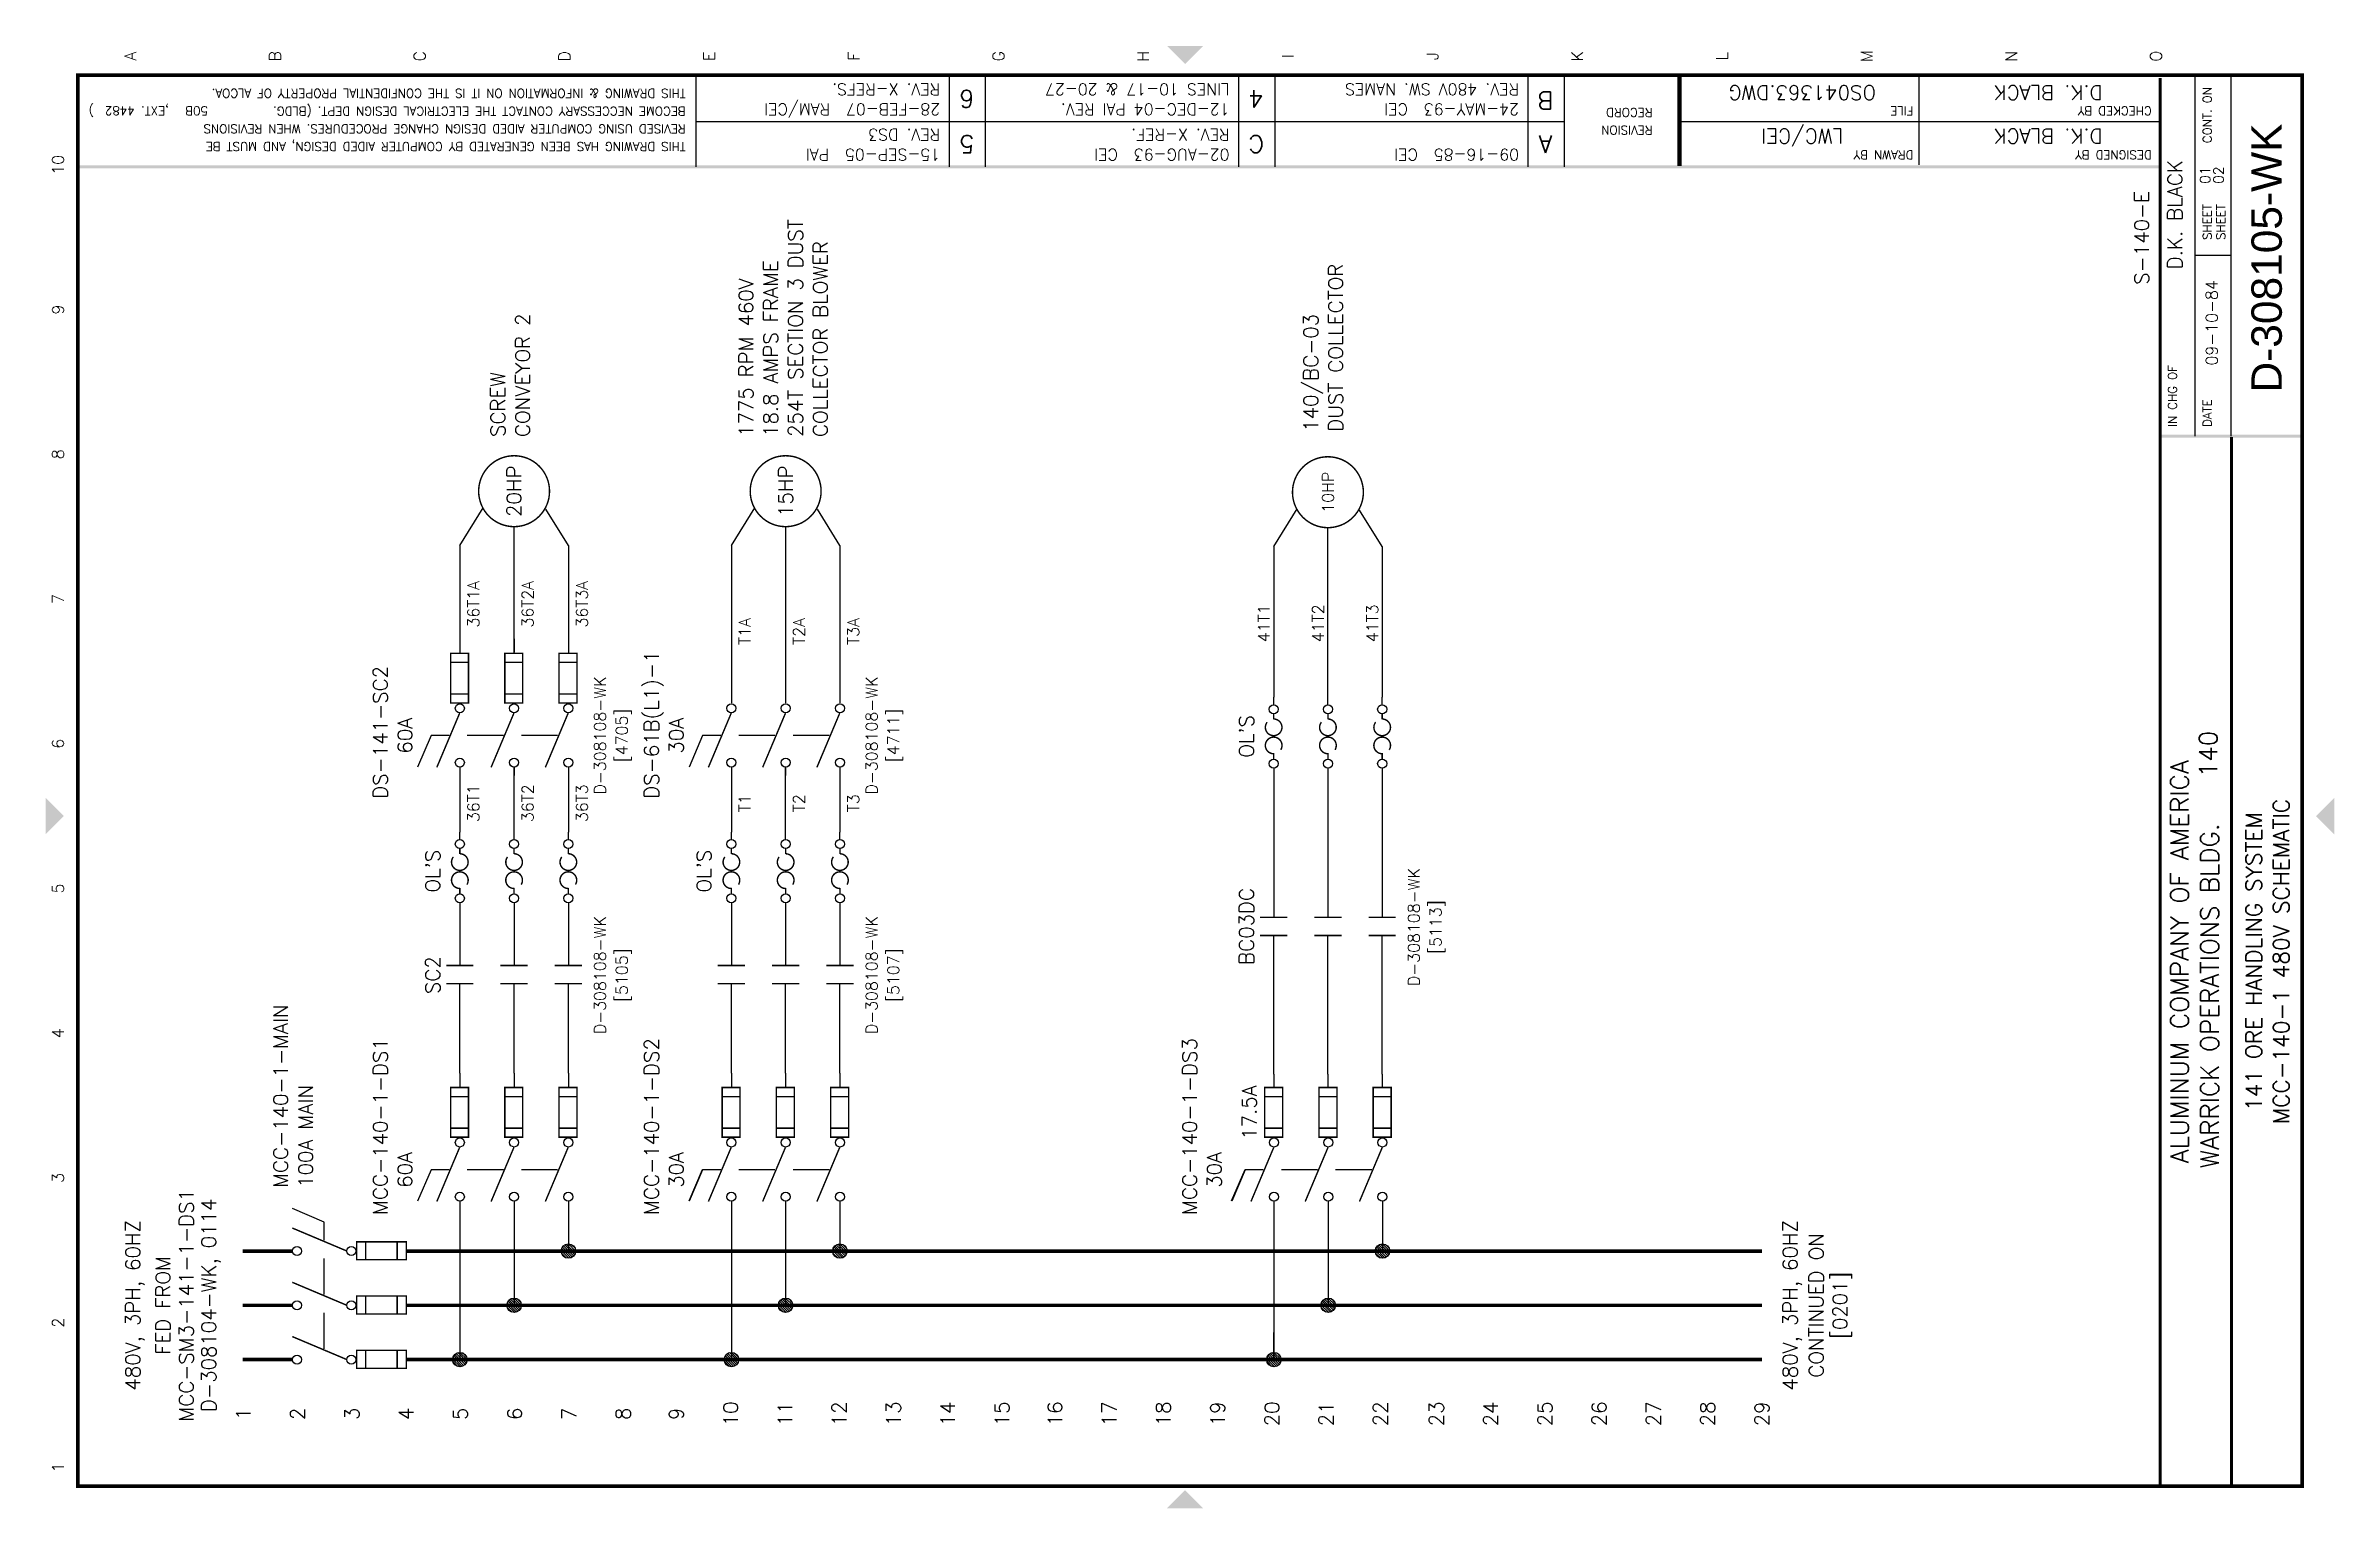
# Model space of a CAD drawing. Extents: x -0.2 to 15.6, y -0.8 to 9.3.
import ezdxf
from ezdxf.enums import TextEntityAlignment as Align

# ---------------------------------------------------------------- set-up
doc = ezdxf.new("R2010")
doc.units = 0
doc.header["$MEASUREMENT"] = 0
doc.linetypes.add('HIDDEN', pattern=[0.375, 0.25, -0.125])
doc.layers.get('0').update_dxf_attribs({"linetype": 'CONTINUOUS'})
for name, color, linetype in [('1', 1, 'CONTINUOUS'), ('10', 7, 'HIDDEN'), ('2', 7, 'CONTINUOUS'), ('HIDDEN', 1, 'HIDDEN')]:
    doc.layers.add(name, color=color, linetype=linetype)
doc.styles.add('BOLD', font='ARIAL.TTF')
doc.styles.add('SIMPLEX', font='SIMPLEX')

# ---------------------------------------------------------------- blocks, each defined once
blk = doc.blocks.new('DBORDER1')
at = {"layer": '1'}
for p, q in [((4.257, 9.116), (4.257, 8.491)), ((6.007, 9.116), (6.007, 8.491)), ((6.257, 9.116), (6.257, 8.491)), ((8.007, 9.116), (8.007, 8.491)), ((8.257, 9.116), (8.257, 8.491)), ((10.007, 9.116), (10.007, 8.491)), ((10.257, 9.116), (10.257, 8.491)), ((12.712, 8.504), (12.712, 9.123)), ((14.619, 6.63), (14.619, 9.13)), ((14.869, 6.63), (14.869, 9.13)), ((4.262, 8.804), (10.257, 8.804)), ((11.055, 8.804), (14.378, 8.804)), ((14.619, 7.88), (14.869, 7.88))]:
    blk.add_line(p, q, dxfattribs=at)
for points, const_width in [([(15.359, -0.625), (-0.016, -0.625), (-0.016, 9.125), (15.359, 9.125), (15.359, -0.625)], 0.025), ([(11.056, 9.117), (11.056, 8.497)], 0.03), ([(14.378, -0.625), (14.378, 9.106)], 0.02), ([(14.87, -0.625), (14.87, 6.625)], 0.02)]:
    blk.add_lwpolyline(points, dxfattribs=dict(at, const_width=const_width))
for points in [[(14.378, 8.481), (14.378, 8.501), (-0.028, 8.481), (-0.028, 8.501)], [(15.359, 6.621), (15.359, 6.641), (14.379, 6.621), (14.379, 6.641)]]:
    blk.add_trace(points, dxfattribs=at)
at = {"layer": '2'}
for points in [[(7.638, 9.202), (7.513, 9.327), (7.763, 9.327)], [(-0.112, 4.005), (-0.237, 3.88), (-0.237, 4.13)], [(15.455, 4.005), (15.58, 3.88), (15.58, 4.13)], [(7.638, -0.652), (7.513, -0.777), (7.763, -0.777)]]:
    blk.add_solid(points, dxfattribs=at)
at = {"layer": '1', "style": 'SIMPLEX'}
for s, p in [('ALUMINUM COMPANY OF AMERICA', (14.574, 2.999)), ('WARRICK OPERATIONS BLDG.', (14.782, 2.763))]:
    blk.add_text(s, height=0.125, rotation=90, dxfattribs=at).set_placement(p, align=Align.CENTER)
at = {"layer": '1', "style": 'BOLD'}
blk.add_attdef('DWG_NO', text='', height=0.21, rotation=90, dxfattribs=at).set_placement((15.218, 7.861), align=Align.CENTER)
at = {"layer": '2', "style": 'SIMPLEX'}
for s, p in [('A', (0.388, 9.255)), ('B', (1.388, 9.255)), ('C', (2.388, 9.255)), ('D', (3.388, 9.255)), ('E', (4.388, 9.255)), ('F', (5.388, 9.255)), ('G', (6.388, 9.255)), ('H', (7.388, 9.255)), ('I', (8.388, 9.255)), ('J', (9.388, 9.255)), ('K', (10.388, 9.255)), ('L', (11.388, 9.255)), ('M', (12.388, 9.255)), ('N', (13.388, 9.255)), ('O', (14.388, 9.255)), ('10', (-0.112, 8.505)), ('9', (-0.112, 7.505)), ('8', (-0.112, 6.505)), ('7', (-0.112, 5.505)), ('6', (-0.112, 4.505)), ('5', (-0.112, 3.505)), ('4', (-0.112, 2.505)), ('3', (-0.112, 1.505)), ('2', (-0.112, 0.505)), ('1', (-0.112, -0.495))]:
    blk.add_text(s, height=0.08, rotation=90, dxfattribs=at).set_placement(p, align=Align.CENTER)
for s, rotation, p in [('THIS DRAWING & INFORMATION ON IT IS THE CONFIDENTIAL PROPERTY OF ALCOA.', 180, (4.186, 9.029)), ('CONT. ON', 90, (14.733, 8.654)), (')', 180, (0.095, 8.909)), (',EXT.', 180, (0.614, 8.909)), ('BECOME NECCESSARY CONTACT THE ELECTRICAL DESIGN DEPT. (BLDG.', 180, (4.186, 8.906)), ('RECORD', 180, (10.869, 8.897)), ('FILE', 180, (12.672, 8.907)), ('CHECKED BY', 180, (14.319, 8.908)), ('REVISED USING COMPUTER AIDED DESIGN CHANGE PROCEDURES. WHEN REVISIONS', 180, (4.186, 8.784)), ('REVISION', 180, (10.869, 8.775)), ('THIS DRAWING HAS BEEN GENERATED BY COMPUTER AIDED DESIGN, AND MUST BE', 180, (4.186, 8.661)), ('DRAWN BY', 180, (12.672, 8.603)), ('DESIGNED BY', 180, (14.319, 8.604)), ('SHEET', 90, (14.733, 7.986)), ('SHEET', 90, (14.826, 7.986)), ('IN CHG OF', 90, (14.492, 6.694)), ('DATE', 90, (14.733, 6.694))]:
    blk.add_text(s, height=0.06, rotation=rotation, dxfattribs=at).set_placement(p)
for tag, height, rotation, p in [('FILE_CODE', 0.1, 180, (11.904, 9.054)), ('CHK_BY', 0.1, 180, (13.603, 9.054)), ('DWG_BY', 0.1, 180, (11.904, 8.753)), ('DESN_BY', 0.1, 180, (13.603, 8.753)), ('SHEET_NO', 0.07, 90, (14.723, 8.433)), ('CONT_ON', 0.07, 90, (14.816, 8.433)), ('CHG_OF', 0.1, 90, (14.529, 8.161)), ('DATE', 0.08, 90, (14.774, 7.413)), ('TITLE_1', 0.11, 90, (15.079, 3)), ('TITLE_2', 0.11, 90, (15.269, 3))]:
    blk.add_attdef(tag, text='', height=height, rotation=rotation, dxfattribs=at).set_placement(p, align=Align.CENTER)
for tag, p, height, rotation in [('DEPT2', (0.378, 8.909), 0.06, 180), ('DEPT1', (0.884, 8.908), 0.06, 180), ('BLDG_NO', (14.772, 4.273), 0.125, 90)]:
    blk.add_attdef(tag, p, '', height=height, rotation=rotation, dxfattribs=at)
blk = doc.blocks.new('*X1')
for p, q in [((1.075, 7.121), (1.129, 7.175)), ((1.077, 7.139), (1.111, 7.173)), ((1.078, 7.108), (1.142, 7.172)), ((1.083, 7.097), (1.153, 7.167)), ((1.091, 7.089), (1.161, 7.159)), ((1.1, 7.082), (1.168, 7.15)), ((1.111, 7.077), (1.173, 7.139)), ((1.125, 7.075), (1.175, 7.125)), ((1.145, 7.079), (1.171, 7.105))]:
    blk.add_line(p, q)
blk = doc.blocks.new('S')
at = {"layer": '2', "style": 'SIMPLEX'}
blk.add_text('S-140-E', height=0.1, rotation=90, dxfattribs=at).set_placement((14.25, 8), align=Align.MIDDLE)
blk = doc.blocks.new('*X4')
for p, q in [((1.075, 7.121), (1.129, 7.175)), ((1.077, 7.139), (1.111, 7.173)), ((1.078, 7.108), (1.142, 7.172)), ((1.083, 7.097), (1.153, 7.167)), ((1.091, 7.089), (1.161, 7.159)), ((1.1, 7.082), (1.168, 7.15)), ((1.111, 7.077), (1.173, 7.139)), ((1.125, 7.075), (1.175, 7.125)), ((1.145, 7.079), (1.171, 7.105))]:
    blk.add_line(p, q)

msp = doc.modelspace()

# ---------------------------------------------------------------- linework, layer by layer
at = {"layer": '1'}
for p, q in [((2.625, 5.875), (2.787, 6.136)), ((3.375, 5.875), (3.219, 6.125)), ((4.502, 5.875), (4.664, 6.136)), ((5.252, 5.875), (5.096, 6.125)), ((8.25, 5.868), (8.412, 6.129)), ((9, 5.868), (8.844, 6.118)), ((2.625, 5.875), (2.625, 5.13)), ((3, 5.13), (3, 6)), ((3.375, 5.875), (3.375, 5.13)), ((4.502, 5.875), (4.502, 4.786)), ((4.877, 6.005), (4.877, 4.786)), ((5.252, 5.875), (5.252, 4.786)), ((8.25, 5.868), (8.25, 4.826)), ((8.625, 4.826), (8.625, 5.993)), ((9, 5.868), (9, 4.826)), ((2.625, 5.23), (2.625, 5.137)), ((3, 5.23), (3, 5.137)), ((3.375, 5.23), (3.375, 5.137)), ((4.502, 5.23), (4.502, 4.793)), ((4.877, 5.23), (4.877, 4.793)), ((5.252, 5.23), (5.252, 4.793)), ((8.25, 4.775), (8.25, 4.826)), ((8.625, 4.775), (8.625, 4.826)), ((9, 4.775), (9, 4.826)), ((2.625, 4.344), (2.625, 4.286)), ((2.625, 4.344), (2.625, 3.895)), ((3, 3.895), (3, 4.344)), ((3, 4.344), (3, 4.286)), ((3.375, 4.344), (3.375, 4.286)), ((3.375, 4.344), (3.375, 3.895)), ((4.502, 4.344), (4.502, 3.895)), ((4.502, 4.344), (4.502, 4.286)), ((4.877, 4.344), (4.877, 4.286)), ((4.877, 3.895), (4.877, 4.344)), ((5.252, 4.344), (5.252, 3.895)), ((5.252, 4.344), (5.252, 4.286)), ((8.25, 4.337), (8.25, 4.279)), ((8.25, 4.279), (8.25, 3.306)), ((8.625, 4.337), (8.625, 4.279)), ((8.625, 4.279), (8.625, 3.306)), ((9, 4.337), (9, 4.279)), ((9, 4.279), (9, 3.306)), ((2.625, 3.844), (2.625, 3.895)), ((3, 3.844), (3, 3.895)), ((3.375, 3.844), (3.375, 3.895)), ((4.502, 3.844), (4.502, 3.895)), ((4.877, 3.844), (4.877, 3.895)), ((5.252, 3.844), (5.252, 3.895)), ((2.625, 3.406), (2.625, 3.348)), ((2.625, 3.348), (2.625, 2.974)), ((3, 3.406), (3, 3.348)), ((3, 3.348), (3, 2.974)), ((3.375, 3.406), (3.375, 3.348)), ((3.375, 3.348), (3.375, 2.974)), ((4.502, 3.406), (4.502, 3.348)), ((4.502, 3.348), (4.502, 2.974)), ((4.877, 3.406), (4.877, 3.348)), ((4.877, 3.348), (4.877, 2.974)), ((5.252, 3.406), (5.252, 3.348)), ((5.252, 3.348), (5.252, 2.974)), ((8.25, 2.223), (8.25, 3.181)), ((8.625, 2.223), (8.625, 3.181)), ((9, 2.223), (9, 3.181)), ((2.625, 2.23), (2.625, 2.849)), ((3, 2.23), (3, 2.849)), ((3.375, 2.23), (3.375, 2.849)), ((4.502, 2.23), (4.502, 2.849)), ((4.877, 2.23), (4.877, 2.849)), ((5.252, 2.23), (5.252, 2.849)), ((2.625, 2.23), (2.625, 2.137)), ((3, 2.23), (3, 2.137)), ((3.375, 2.23), (3.375, 2.137)), ((4.502, 2.23), (4.502, 2.137)), ((4.877, 2.23), (4.877, 2.137)), ((5.252, 2.23), (5.252, 2.137)), ((8.25, 2.223), (8.25, 2.13)), ((8.625, 2.223), (8.625, 2.13)), ((9, 2.223), (9, 2.13)), ((1.688, 1.199), (1.469, 1.293)), ((2.625, 1.344), (2.625, 1.286)), ((2.625, 1.286), (2.625, 0.25)), ((3, 1.344), (3, 1.286)), ((3, 1.286), (3, 0.625)), ((3.375, 1.344), (3.375, 1.286)), ((3.375, 1.286), (3.375, 1)), ((4.502, 1.344), (4.502, 1.286)), ((4.502, 1.286), (4.502, 0.25)), ((4.877, 1.344), (4.877, 1.286)), ((4.877, 1.286), (4.877, 0.625)), ((5.252, 1.344), (5.252, 1.286)), ((5.252, 1.286), (5.252, 1)), ((8.252, 1.344), (8.252, 1.286)), ((8.252, 1.286), (8.252, 0.25)), ((8.627, 1.344), (8.627, 1.286)), ((8.627, 1.286), (8.627, 0.625)), ((9.002, 1.344), (9.002, 1.286)), ((9.002, 1.286), (9.002, 1)), ((8.25, 0.25), (8.25, 0.437))]:
    msp.add_line(p, q, dxfattribs=at)
at = {"layer": '1', "const_width": 0.01}
for points in [[(3, 6.005, 1), (3, 6.495, 1)], [(4.877, 6.005, 1), (4.877, 6.495, 1)], [(8.625, 5.998, 1), (8.625, 6.488, 1)]]:
    msp.add_lwpolyline(points, format="xyb", close=True, dxfattribs=at)
at = {"layer": '1'}
for points, const_width in [([(2.561, 4.787), (2.561, 5.13), (2.685, 5.13), (2.685, 4.787), (2.561, 4.787)], 0.01), ([(2.563, 5.067), (2.683, 5.067)], 0.01), ([(2.936, 4.787), (2.936, 5.13), (3.06, 5.13), (3.06, 4.787), (2.936, 4.787)], 0.01), ([(2.938, 5.067), (3.058, 5.067)], 0.01), ([(3.311, 4.787), (3.311, 5.13), (3.435, 5.13), (3.435, 4.787), (3.311, 4.787)], 0.01), ([(3.313, 5.067), (3.433, 5.067)], 0.01), ([(2.563, 4.849), (2.683, 4.849)], 0.01), ([(2.938, 4.849), (3.058, 4.849)], 0.01), ([(3.313, 4.849), (3.433, 4.849)], 0.01), ([(2.624, 4.717), (2.466, 4.342)], 0.01), ([(2.999, 4.717), (2.841, 4.342)], 0.01), ([(3.374, 4.717), (3.216, 4.342)], 0.01), ([(4.501, 4.717), (4.343, 4.342)], 0.01), ([(4.876, 4.717), (4.718, 4.342)], 0.01), ([(5.251, 4.717), (5.093, 4.342)], 0.01), ([(8.25, 4.712), (8.25, 4.674)], 0.01), ([(8.625, 4.712), (8.625, 4.674)], 0.01), ([(9, 4.712), (9, 4.674)], 0.01), ([(8.25, 4.399), (8.25, 4.44)], 0.01), ([(8.625, 4.399), (8.625, 4.44)], 0.01), ([(9, 4.399), (9, 4.44)], 0.01), ([(2.625, 3.781), (2.625, 3.744)], 0.01), ([(3, 3.781), (3, 3.744)], 0.01), ([(3.375, 3.781), (3.375, 3.744)], 0.01), ([(4.502, 3.781), (4.502, 3.744)], 0.01), ([(4.877, 3.781), (4.877, 3.744)], 0.01), ([(5.252, 3.781), (5.252, 3.744)], 0.01), ([(2.625, 3.469), (2.625, 3.509)], 0.01), ([(3, 3.469), (3, 3.509)], 0.01), ([(3.375, 3.469), (3.375, 3.509)], 0.01), ([(4.502, 3.469), (4.502, 3.509)], 0.01), ([(4.877, 3.469), (4.877, 3.509)], 0.01), ([(5.252, 3.469), (5.252, 3.509)], 0.01), ([(8.156, 3.305), (8.344, 3.305)], 0.01), ([(8.156, 3.18), (8.344, 3.18)], 0.01), ([(8.531, 3.305), (8.719, 3.305)], 0.01), ([(8.531, 3.18), (8.719, 3.18)], 0.01), ([(8.906, 3.305), (9.094, 3.305)], 0.01), ([(8.906, 3.18), (9.094, 3.18)], 0.01), ([(2.531, 2.973), (2.719, 2.973)], 0.01), ([(2.531, 2.848), (2.719, 2.848)], 0.01), ([(2.906, 2.973), (3.094, 2.973)], 0.01), ([(2.906, 2.848), (3.094, 2.848)], 0.01), ([(3.281, 2.973), (3.469, 2.973)], 0.01), ([(3.281, 2.848), (3.469, 2.848)], 0.01), ([(4.408, 2.973), (4.596, 2.973)], 0.01), ([(4.408, 2.848), (4.596, 2.848)], 0.01), ([(4.783, 2.973), (4.971, 2.973)], 0.01), ([(4.783, 2.848), (4.971, 2.848)], 0.01), ([(5.158, 2.973), (5.346, 2.973)], 0.01), ([(5.158, 2.848), (5.346, 2.848)], 0.01), ([(2.561, 1.787), (2.561, 2.13), (2.685, 2.13), (2.685, 1.787), (2.561, 1.787)], 0.01), ([(2.563, 2.067), (2.683, 2.067)], 0.01), ([(2.936, 1.787), (2.936, 2.13), (3.06, 2.13), (3.06, 1.787), (2.936, 1.787)], 0.01), ([(2.938, 2.067), (3.058, 2.067)], 0.01), ([(3.311, 1.787), (3.311, 2.13), (3.435, 2.13), (3.435, 1.787), (3.311, 1.787)], 0.01), ([(3.313, 2.067), (3.433, 2.067)], 0.01), ([(4.438, 1.787), (4.438, 2.13), (4.562, 2.13), (4.562, 1.787), (4.438, 1.787)], 0.01), ([(4.44, 2.067), (4.56, 2.067)], 0.01), ([(4.813, 1.787), (4.813, 2.13), (4.937, 2.13), (4.937, 1.787), (4.813, 1.787)], 0.01), ([(4.815, 2.067), (4.935, 2.067)], 0.01), ([(5.188, 1.787), (5.188, 2.13), (5.312, 2.13), (5.312, 1.787), (5.188, 1.787)], 0.01), ([(5.19, 2.067), (5.31, 2.067)], 0.01), ([(8.188, 1.787), (8.188, 2.13), (8.312, 2.13), (8.312, 1.787), (8.188, 1.787)], 0.01), ([(8.19, 2.067), (8.31, 2.067)], 0.01), ([(8.563, 1.787), (8.563, 2.13), (8.687, 2.13), (8.687, 1.787), (8.563, 1.787)], 0.01), ([(8.565, 2.067), (8.685, 2.067)], 0.01), ([(8.938, 1.787), (8.938, 2.13), (9.062, 2.13), (9.062, 1.787), (8.938, 1.787)], 0.01), ([(8.94, 2.067), (9.06, 2.067)], 0.01), ([(2.563, 1.849), (2.683, 1.849)], 0.01), ([(2.938, 1.849), (3.058, 1.849)], 0.01), ([(3.313, 1.849), (3.433, 1.849)], 0.01), ([(4.44, 1.849), (4.56, 1.849)], 0.01), ([(4.815, 1.849), (4.935, 1.849)], 0.01), ([(5.19, 1.849), (5.31, 1.849)], 0.01), ([(8.19, 1.849), (8.31, 1.849)], 0.01), ([(8.565, 1.849), (8.685, 1.849)], 0.01), ([(8.94, 1.849), (9.06, 1.849)], 0.01), ([(2.624, 1.717), (2.466, 1.342)], 0.01), ([(2.999, 1.717), (2.841, 1.342)], 0.01), ([(3.374, 1.717), (3.216, 1.342)], 0.01), ([(4.501, 1.717), (4.343, 1.342)], 0.01), ([(4.876, 1.717), (4.718, 1.342)], 0.01), ([(5.251, 1.717), (5.093, 1.342)], 0.01), ([(8.251, 1.717), (8.093, 1.342)], 0.01), ([(8.626, 1.717), (8.468, 1.342)], 0.01), ([(9.001, 1.717), (8.843, 1.342)], 0.01), ([(1.842, 1.001), (1.467, 1.159)], 0.01), ([(1.469, 1), (1.125, 1)], 0.025), ([(1.912, 1.064), (2.255, 1.064), (2.255, 0.94), (1.912, 0.94), (1.912, 1.064)], 0.01), ([(1.974, 1.062), (1.974, 0.942)], 0.01), ([(2.192, 1.062), (2.192, 0.942)], 0.01), ([(11.625, 1), (2.256, 1)], 0.025), ([(1.469, 0.625), (1.125, 0.625)], 0.025), ([(1.842, 0.626), (1.467, 0.784)], 0.01), ([(1.912, 0.689), (2.255, 0.689), (2.255, 0.565), (1.912, 0.565), (1.912, 0.689)], 0.01), ([(1.974, 0.687), (1.974, 0.567)], 0.01), ([(2.192, 0.687), (2.192, 0.567)], 0.01), ([(11.625, 0.625), (2.256, 0.625)], 0.025), ([(1.842, 0.251), (1.467, 0.409)], 0.01), ([(1.912, 0.314), (2.255, 0.314), (2.255, 0.19), (1.912, 0.19), (1.912, 0.314)], 0.01), ([(1.974, 0.312), (1.974, 0.192)], 0.01), ([(2.192, 0.312), (2.192, 0.192)], 0.01), ([(1.469, 0.25), (1.125, 0.25)], 0.025), ([(11.625, 0.25), (2.256, 0.25)], 0.025)]:
    msp.add_lwpolyline(points, dxfattribs=dict(at, const_width=const_width))
at = {"layer": '1', "const_width": 0.01}
for points in [[(8.205, 4.654, 0.628073), (8.25, 4.561, 1)], [(8.25, 4.561, 0.99661), (8.25, 4.676, 0.188587)], [(8.58, 4.654, 0.628073), (8.625, 4.561, 1)], [(8.625, 4.561, 0.99661), (8.625, 4.676, 0.188587)], [(8.955, 4.654, 0.628073), (9, 4.561, 1)], [(9, 4.561, 0.99661), (9, 4.676, 0.188587)], [(8.299, 4.463, 0.586988), (8.25, 4.551, 1), (8.25, 4.436, 1)], [(8.25, 4.436, 0.002594), (8.251, 4.436, 1)], [(8.674, 4.463, 0.586988), (8.625, 4.551, 1), (8.625, 4.436, 1)], [(8.625, 4.436, 0.002594), (8.626, 4.436, 1)], [(9.049, 4.463, 0.586988), (9, 4.551, 1), (9, 4.436, 1)], [(9, 4.436, 0.002594), (9.001, 4.436, 1)], [(2.58, 3.723, 0.628073), (2.625, 3.63, 1)], [(2.625, 3.63, 0.99661), (2.625, 3.745, 0.188587)], [(2.955, 3.723, 0.628073), (3, 3.63, 1)], [(3, 3.63, 0.99661), (3, 3.745, 0.188587)], [(3.33, 3.723, 0.628073), (3.375, 3.63, 1)], [(3.375, 3.63, 0.99661), (3.375, 3.745, 0.188587)], [(4.457, 3.723, 0.628073), (4.502, 3.63, 1)], [(4.502, 3.63, 0.99661), (4.502, 3.745, 0.188587)], [(4.832, 3.723, 0.628073), (4.877, 3.63, 1)], [(4.877, 3.63, 0.99661), (4.877, 3.745, 0.188587)], [(5.207, 3.723, 0.628073), (5.252, 3.63, 1)], [(5.252, 3.63, 0.99661), (5.252, 3.745, 0.188587)], [(2.674, 3.532, 0.586988), (2.625, 3.62, 1), (2.625, 3.505, 1)], [(2.625, 3.505, 0.002594), (2.626, 3.505, 1)], [(3.049, 3.532, 0.586988), (3, 3.62, 1), (3, 3.505, 1)], [(3, 3.505, 0.002594), (3.001, 3.505, 1)], [(3.424, 3.532, 0.586988), (3.375, 3.62, 1), (3.375, 3.505, 1)], [(3.375, 3.505, 0.002594), (3.376, 3.505, 1)], [(4.551, 3.532, 0.586988), (4.502, 3.62, 1), (4.502, 3.505, 1)], [(4.502, 3.505, 0.002594), (4.503, 3.505, 1)], [(4.926, 3.532, 0.586988), (4.877, 3.62, 1), (4.877, 3.505, 1)], [(4.877, 3.505, 0.002594), (4.878, 3.505, 1)], [(5.301, 3.532, 0.586988), (5.252, 3.62, 1), (5.252, 3.505, 1)], [(5.252, 3.505, 0.002594), (5.253, 3.505, 1)]]:
    msp.add_lwpolyline(points, format="xyb", dxfattribs=at)
at = {"layer": '1'}
for centre, radius in [((2.625, 4.75), 0.0312), ((3, 4.75), 0.0312), ((3.375, 4.75), 0.0312), ((4.502, 4.75), 0.0312), ((4.877, 4.75), 0.0312), ((5.252, 4.75), 0.0312), ((8.25, 4.743), 0.0312), ((8.625, 4.743), 0.0312), ((9, 4.743), 0.0312), ((2.625, 4.375), 0.0312), ((3, 4.375), 0.0312), ((3.375, 4.375), 0.0312), ((4.502, 4.375), 0.0312), ((4.877, 4.375), 0.0312), ((5.252, 4.375), 0.0312), ((8.25, 4.368), 0.0312), ((8.625, 4.368), 0.0312), ((9, 4.368), 0.0312), ((2.625, 3.812), 0.0312), ((3, 3.812), 0.0312), ((3.375, 3.812), 0.0312), ((4.502, 3.812), 0.0312), ((4.877, 3.812), 0.0312), ((5.252, 3.812), 0.0312), ((2.625, 3.437), 0.0312), ((3, 3.437), 0.0312), ((3.375, 3.437), 0.0312), ((4.502, 3.437), 0.0312), ((4.877, 3.437), 0.0312), ((5.252, 3.437), 0.0312), ((2.625, 1.75), 0.0312), ((3, 1.75), 0.0312), ((3.375, 1.75), 0.0312), ((4.502, 1.75), 0.0312), ((4.877, 1.75), 0.0312), ((5.252, 1.75), 0.0312), ((8.252, 1.75), 0.0312), ((8.627, 1.75), 0.0312), ((9.002, 1.75), 0.0312), ((2.625, 1.375), 0.0312), ((3, 1.375), 0.0312), ((3.375, 1.375), 0.0312), ((4.502, 1.375), 0.0312), ((4.877, 1.375), 0.0312), ((5.252, 1.375), 0.0312), ((8.252, 1.375), 0.0312), ((8.627, 1.375), 0.0312), ((9.002, 1.375), 0.0312), ((1.5, 1), 0.0312), ((1.875, 1), 0.0312), ((3.375, 1), 0.05), ((5.252, 1), 0.05), ((9.002, 1), 0.05), ((1.5, 0.625), 0.0312), ((1.875, 0.625), 0.0312), ((3, 0.625), 0.05), ((4.877, 0.625), 0.05), ((8.627, 0.625), 0.05), ((1.5, 0.25), 0.0312), ((1.875, 0.25), 0.0312), ((2.625, 0.25), 0.05), ((4.502, 0.25), 0.05), ((8.252, 0.25), 0.05)]:
    msp.add_circle(centre, radius, dxfattribs=at)
at = {"layer": '10'}
for p, q in [((3.301, 4.562), (2.426, 4.562)), ((5.178, 4.562), (4.303, 4.562)), ((2.426, 1.562), (2.332, 1.344)), ((3.301, 1.562), (2.426, 1.562)), ((4.301, 1.562), (4.207, 1.344)), ((4.303, 1.562), (4.21, 1.344)), ((5.178, 1.562), (4.303, 1.562)), ((8.051, 1.562), (7.957, 1.344)), ((8.053, 1.562), (7.96, 1.344)), ((8.928, 1.562), (8.053, 1.562))]:
    msp.add_line(p, q, dxfattribs=at)
at = {"layer": '2'}
for p, q in [((2.426, 4.562), (2.332, 4.344)), ((4.303, 4.562), (4.21, 4.344))]:
    msp.add_line(p, q, dxfattribs=at)
at = {"layer": 'HIDDEN'}
msp.add_line((1.688, 0.324), (1.688, 1.199), dxfattribs=at)

# ---------------------------------------------------------------- block references
at = {"layer": '1'}
msp.add_blockref('DBORDER1', (0, 0), dxfattribs=at).add_auto_attribs({'DWG_NO': 'D-308105-WK', 'BLDG_NO': '140', 'DESN_BY': 'D.K. BLACK', 'DWG_BY': 'LWC/CEI', 'FILE_CODE': 'OS041363.DWG', 'CHK_BY': 'D.K. BLACK', 'TITLE_1': '141 ORE HANDLING SYSTEM', 'TITLE_2': 'MCC-140-1 480V SCHEMATIC', 'CHG_OF': 'D.K. BLACK', 'DATE': '09-10-84', 'SHEET_NO': '01', 'CONT_ON': '02', 'DEPT1': '50B', 'DEPT2': '4482'})
at = {"layer": '1', "rotation": 90}
for name, p in [('*X1', (10.5, -0.125)), ('*X1', (12.377, -0.125)), ('*X4', (16.127, -0.125)), ('*X1', (10.125, -0.5)), ('*X1', (12.002, -0.5)), ('*X4', (15.752, -0.5)), ('*X1', (9.75, -0.875)), ('*X1', (11.627, -0.875)), ('*X4', (15.377, -0.875))]:
    msp.add_blockref(name, p, dxfattribs=at)
at = {"layer": '2'}
msp.add_blockref('S', (0, 0), dxfattribs=at)

# ---------------------------------------------------------------- texts
at = {"layer": '2', "style": 'SIMPLEX'}
for s, height, rotation, p in [('REV. X-REFS.', 0.08, 180, (5.945, 9.066)), ('LINES 10-17 & 20-27', 0.08, 180, (7.945, 9.066)), ('REV. 480V SW. NAMES', 0.08, 180, (9.946, 9.067)), ('28-FEB-07  RAM/CEI', 0.08, 180, (5.945, 8.928)), ('12-DEC-04 PAI REV.', 0.08, 180, (7.945, 8.928)), ('24-MAY-93  CEI', 0.08, 180, (9.946, 8.929)), ('REV. DS3', 0.08, 180, (5.945, 8.753)), ('REV. X-REF.', 0.08, 180, (7.945, 8.753)), ('15-SEP-05  PAI', 0.08, 180, (5.945, 8.615)), ('02-AUG-93  CEI', 0.08, 180, (7.945, 8.615)), ('09-16-85  CEI', 0.08, 180, (9.946, 8.615)), ('254T SECTION 3 DUST', 0.1, 90, (4.995, 6.625)), ('COLLECTOR BLOWER', 0.1, 90, (5.167, 6.625)), ('18.8 AMPS FRAME', 0.1, 90, (4.824, 6.625)), ('DUST COLLECTOR', 0.1, 90, (8.728, 6.661)), ('1775 RPM 460V', 0.1, 90, (4.653, 6.625)), ('CONVEYOR 2', 0.1, 90, (3.109, 6.625)), ('140/BC-03', 0.1, 90, (8.557, 6.661)), ('SCREW', 0.1, 90, (2.938, 6.625)), ('DS-61B(L1)-1', 0.1, 90, (4, 4.125)), ('DS-141-SC2', 0.1, 90, (2.125, 4.125)), ('60A', 0.1, 90, (2.296, 4.437)), ('30A', 0.1, 90, (4.171, 4.437)), ('MCC-140-1-MAIN', 0.1, 90, (1.437, 1.437)), ('MCC-140-1-DS1', 0.1, 90, (2.125, 1.25)), ('MCC-140-1-DS2', 0.1, 90, (4, 1.25)), ('MCC-140-1-DS3', 0.1, 90, (7.719, 1.25)), ('100A MAIN', 0.1, 90, (1.609, 1.437)), ('60A', 0.1, 90, (2.296, 1.437)), ('30A', 0.1, 90, (4.171, 1.437)), ('30A', 0.1, 90, (7.89, 1.437))]:
    msp.add_text(s, height=height, rotation=rotation, dxfattribs=at).set_placement(p)
for s, height, rotation, p in [('6', 0.12, 180, (6.129, 9.021)), ('4', 0.12, 180, (8.129, 9.021)), ('B', 0.12, 180, (10.129, 9.009)), ('5', 0.12, 180, (6.129, 8.708)), ('C', 0.12, 180, (8.129, 8.708)), ('A', 0.12, 180, (10.129, 8.708)), ('17.5A', 0.1, 90, (8.132, 1.958)), ('1', 0.1, 90, (1.179, -0.125)), ('2', 0.1, 90, (1.554, -0.125)), ('3', 0.1, 90, (1.929, -0.125)), ('4', 0.1, 90, (2.304, -0.125)), ('5', 0.1, 90, (2.679, -0.125)), ('6', 0.1, 90, (3.054, -0.125)), ('7', 0.1, 90, (3.429, -0.125)), ('8', 0.1, 90, (3.804, -0.125)), ('9', 0.1, 90, (4.172, -0.125)), ('10', 0.1, 90, (4.547, -0.125)), ('11', 0.1, 90, (4.922, -0.125)), ('12', 0.1, 90, (5.297, -0.125)), ('13', 0.1, 90, (5.672, -0.125)), ('14', 0.1, 90, (6.047, -0.125)), ('15', 0.1, 90, (6.422, -0.125)), ('16', 0.1, 90, (6.788, -0.125)), ('17', 0.1, 90, (7.163, -0.125)), ('18', 0.1, 90, (7.538, -0.125)), ('19', 0.1, 90, (7.913, -0.125)), ('20', 0.1, 90, (8.288, -0.125)), ('21', 0.1, 90, (8.663, -0.125)), ('22', 0.1, 90, (9.038, -0.125)), ('23', 0.1, 90, (9.425, -0.125)), ('24', 0.1, 90, (9.8, -0.125)), ('25', 0.1, 90, (10.175, -0.125)), ('26', 0.1, 90, (10.55, -0.125)), ('27', 0.1, 90, (10.925, -0.125)), ('28', 0.1, 90, (11.3, -0.125)), ('29', 0.1, 90, (11.675, -0.125))]:
    msp.add_text(s, height=height, rotation=rotation, dxfattribs=at).set_placement(p, align=Align.CENTER)
for s, height, p in [('20HP', 0.1, (3, 6.25)), ('15HP', 0.1, (4.877, 6.25)), ('10HP', 0.08, (8.625, 6.243)), ('36T1A', 0.08, (2.719, 5.469)), ('36T2A', 0.08, (3.094, 5.469)), ('36T3A', 0.08, (3.469, 5.469)), ('41T1', 0.08, (8.182, 5.337)), ('41T2', 0.08, (8.557, 5.337)), ('41T3', 0.08, (8.932, 5.337)), ('T1A', 0.08, (4.594, 5.281)), ('T2A', 0.08, (4.969, 5.281)), ('T3A', 0.08, (5.344, 5.281)), ('D-308108-WK', 0.08, (3.594, 4.562)), ('D-308108-WK', 0.08, (5.471, 4.562)), ('[4705]', 0.08, (3.75, 4.562)), ('[4711]', 0.08, (5.627, 4.562)), ("OL'S", 0.1, (8.062, 4.556)), ('36T1', 0.08, (2.719, 4.094)), ('36T2', 0.08, (3.094, 4.094)), ('36T3', 0.08, (3.469, 4.094)), ('T1', 0.08, (4.594, 4.094)), ('T2', 0.08, (4.969, 4.094)), ('T3', 0.08, (5.344, 4.094)), ("OL'S", 0.1, (2.438, 3.625)), ("OL'S", 0.1, (4.313, 3.625)), ('BC03DC', 0.1, (8.062, 3.243)), ('D-308108-WK', 0.08, (9.219, 3.238)), ('[5113]', 0.08, (9.375, 3.238)), ('D-308108-WK', 0.08, (3.594, 2.906)), ('D-308108-WK', 0.08, (5.471, 2.906)), ('SC2', 0.1, (2.438, 2.906)), ('[5105]', 0.08, (3.75, 2.906)), ('[5107]', 0.08, (5.627, 2.906)), ('MCC-SM3-141-1-DS1', 0.1, (0.734, 0.625)), ('D-308104-WK, 0114', 0.1, (0.905, 0.625)), ('480V, 3PH, 60HZ', 0.1, (0.38, 0.625)), ('480V, 3PH, 60HZ', 0.1, (11.835, 0.625)), ('CONTINUED ON', 0.1, (12, 0.625)), ('FED FROM', 0.1, (0.573, 0.625)), ('[0201]', 0.1, (12.171, 0.625))]:
    msp.add_text(s, height=height, rotation=90, dxfattribs=at).set_placement(p, align=Align.MIDDLE)

doc.saveas('drawing.dxf')
